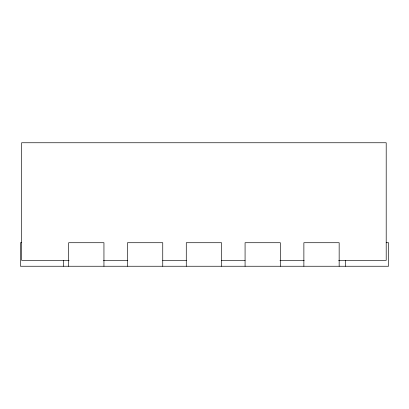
<?xml version="1.0" encoding="UTF-8"?>
<svg xmlns="http://www.w3.org/2000/svg" width="409" height="409" viewBox="0 0 409 409"><rect width="100%" height="100%" fill="white"/><g stroke="black" fill="none" stroke-linecap="round" stroke-linejoin="round"><path stroke-width="0.61" d="M21.626 242.721L20.45 242.721L20.45 266.244L388.55 266.244L388.55 242.721L386.198 242.721M69.095 260.364L21.626 260.364L21.626 142.756L386.198 142.756L386.198 260.364L338.611 260.364M103.411 260.364L127.634 260.364M162.69 260.364L186.356 260.364M221.33 260.364L245.093 260.364M279.971 260.364L304.194 260.364M345.625 260.364L345.625 266.244M339.158 266.244L339.158 242.721L303.877 242.721L303.877 266.244M280.354 266.244L280.354 242.721L245.073 242.721L245.073 266.244M221.55 266.244L221.55 242.721L186.274 242.721L186.274 266.244M162.751 266.244L162.751 242.721L127.47 242.721L127.47 266.244M103.947 266.244L103.947 242.721L68.666 242.721L68.666 266.244M63.375 260.364L63.375 266.244"/></g></svg>
